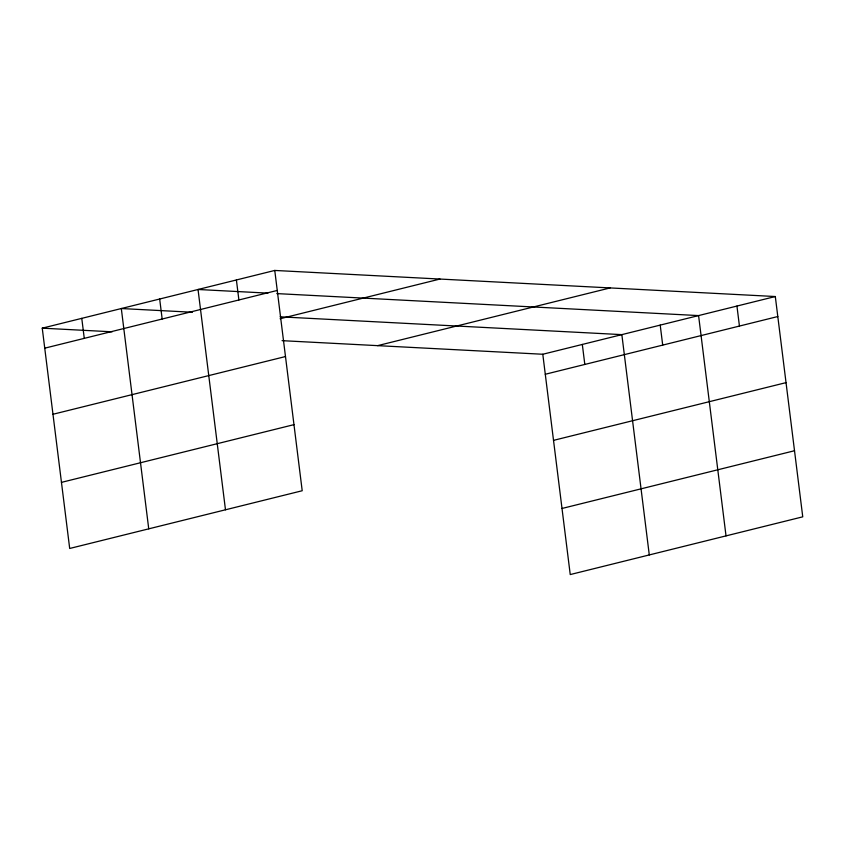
<?xml version="1.0" encoding="UTF-8"?>
<svg xmlns="http://www.w3.org/2000/svg" width="845" height="845" viewBox="0 0 845 845"><rect width="100%" height="100%" fill="white"/><g stroke="black" fill="none" stroke-linecap="round" stroke-linejoin="round"><path stroke-width="1.27" d="M274.762 270.442L302.204 490.744L69.691 548.468L42.25 328.166L274.762 270.442L775.309 296.532L802.75 516.834L570.238 574.558L542.796 354.256L282.05 340.662M44.743 348.172L277.255 290.448M280.107 318.734L439.949 279.051M52.971 414.272L285.494 356.548M377.609 345.647L610.132 287.923M542.796 354.256L775.309 296.532M61.453 482.368L293.975 424.644M545.289 374.261L777.801 316.537M553.517 440.361L786.03 382.637M561.999 508.468L794.522 450.734M267.918 293.13L198.036 289.486L225.478 509.788M276.811 293.595L698.583 315.586L726.024 535.888M192.459 312.249L121.31 308.541L148.741 528.843M280.128 316.822L621.846 334.631L649.287 554.933M42.25 328.166L112.131 331.81M736.946 306.059L739.438 326.064M660.209 325.103L662.702 345.109M582.321 344.443L584.814 364.448M236.399 279.959L238.892 299.964M159.673 299.014L162.166 319.019M81.775 318.354L84.268 338.359"/></g></svg>
